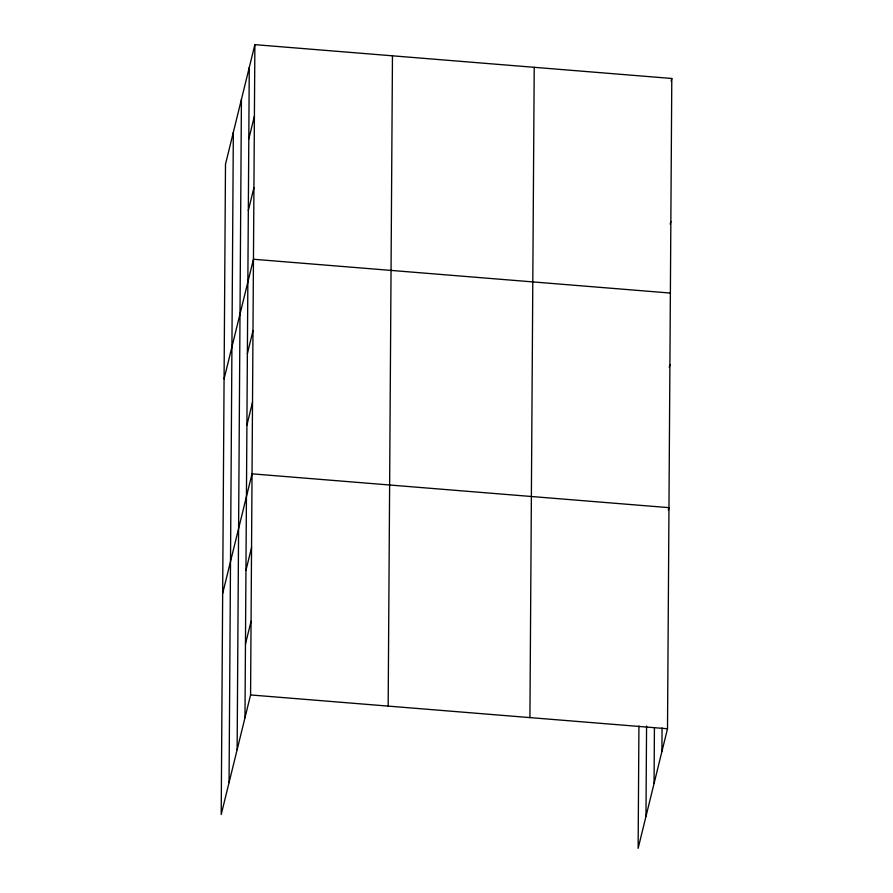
<?xml version="1.0" encoding="UTF-8"?>
<svg xmlns="http://www.w3.org/2000/svg" width="893" height="893" viewBox="0 0 893 893"><rect width="100%" height="100%" fill="white"/><g stroke="black" fill="none" stroke-linecap="round" stroke-linejoin="round"><path stroke-width="1.34" d="M229.054 782.592L233.341 132.298M237.136 749.685L241.423 99.402M244.972 717.749L249.27 67.455M254.873 44.65L225.494 164.245L221.207 814.528L250.576 694.944L254.873 44.65L671.793 78.472L667.506 728.755L638.127 848.35L638.93 725.976M388.165 706.106L392.462 55.812M529.917 717.604L534.215 67.31M645.974 816.414L646.565 726.02M654.056 783.507L654.424 727.884M661.903 751.571L662.059 727.929M248.801 138.995L254.405 116.179M248.321 210.525L253.925 187.709M224.087 378.833L253.456 259.249L670.375 293.06M247.383 353.583L252.987 330.778M246.914 425.124L252.507 402.308M222.67 593.432L252.038 473.837L668.957 507.659L668.299 510.338M245.955 570.348L251.558 547.543M245.463 644.054L251.067 621.238M671.134 81.151L671.793 78.472M670.185 224.21L670.855 221.531M669.248 367.28L669.906 364.601M250.576 694.944L667.506 728.755"/></g></svg>
